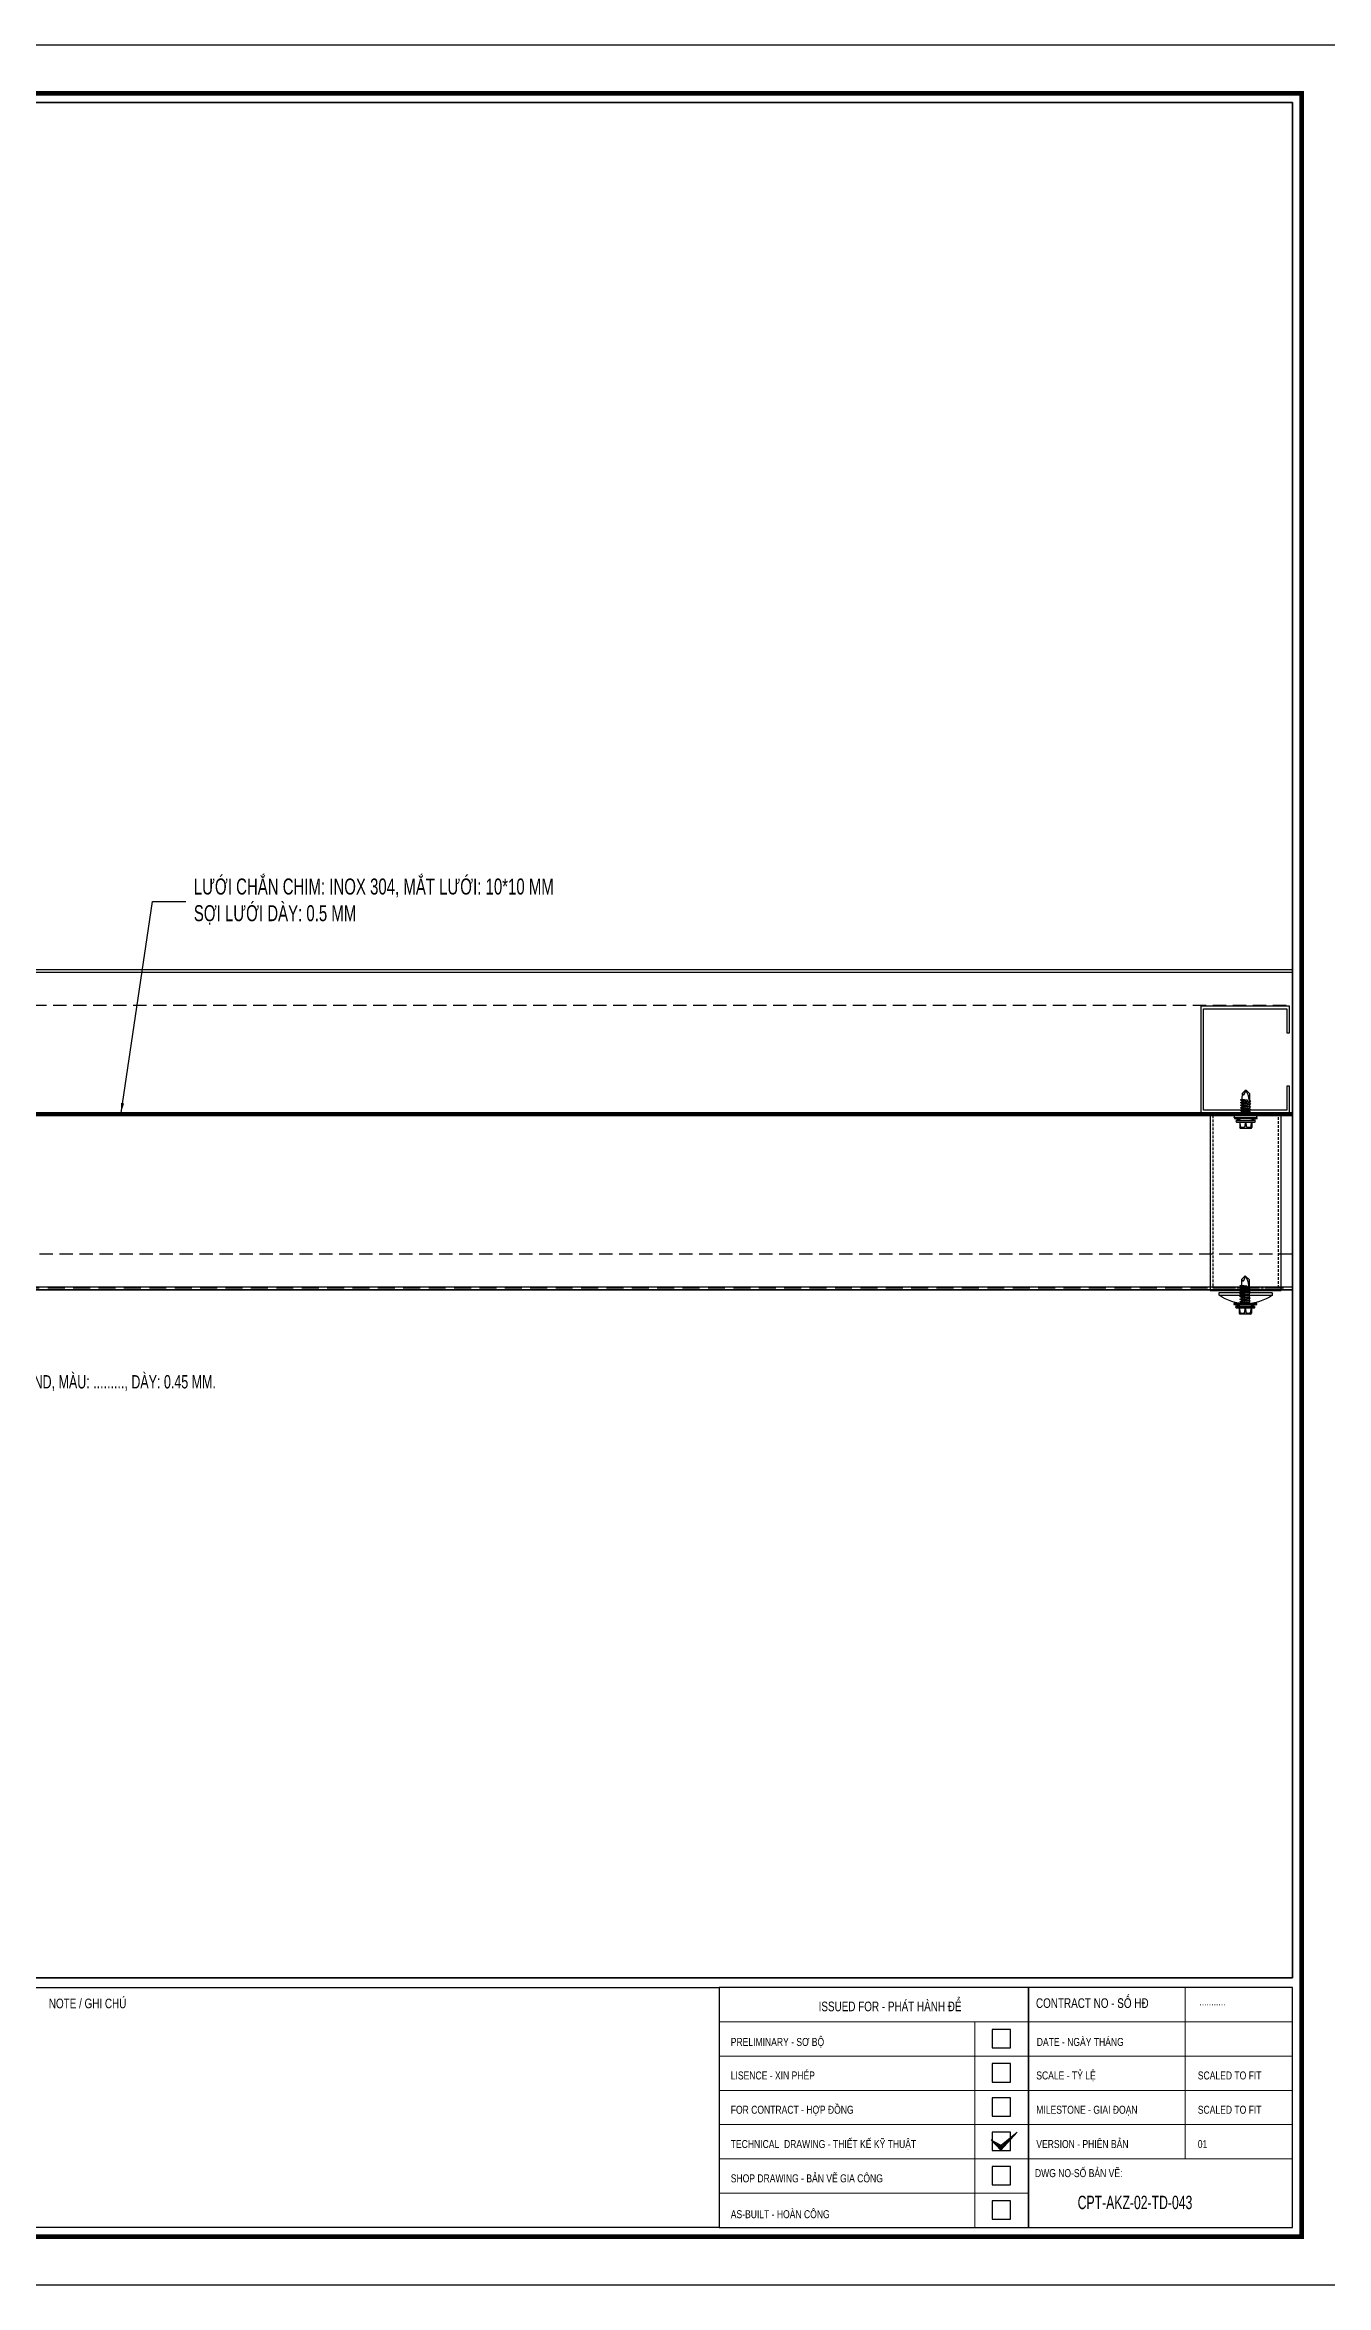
# Model space of a CAD drawing. Header units: inches. Extents: x 315041 to 662841, y -45540 to -35018.
# Drawn here: x 331145.1 to 331385.4, y -38167.8 to -37747.8 of the extents above; entities that cross this region are included whole.
import ezdxf
from ezdxf.enums import TextEntityAlignment as Align

# ---------------------------------------------------------------- set-up
doc = ezdxf.new("R2010")
doc.units = ezdxf.units.IN
doc.header["$MEASUREMENT"] = 0
for name, pattern in [('CENTER2', [28.575, 19.05, -3.175, 3.175, -3.175]), ('DASHED', [0.75, 0.5, -0.25]), ('DASHED2', [9.525, 6.35, -3.175]), ('HIDDEN', [0.375, 0.25, -0.125])]:
    doc.linetypes.add(name, pattern=pattern)
for name, color, linetype in [('2', 2, 'Continuous'), ('3', 3, 'Continuous'), ('7', 7, 'Continuous'), ('BAO KHUNG', 31, 'Continuous'), ('Fast RSQ_A2 Frame$0$Khung ten', 4, 'Continuous'), ('flashing', 6, 'Continuous'), ('ROOFING', 4, 'Continuous'), ('STRUCTURE', 1, 'Continuous'), ('TONTHUNG', 9, 'Continuous')]:
    doc.layers.add(name, color=color, linetype=linetype)
doc.layers.add('Cover text', color=7, linetype='Continuous', true_color=0x52370f)
for name, color, linetype, lineweight in [('DETAIL$0$S-Dim', 8, 'Continuous', 20), ('DETAIL$0$S-Hatch', 8, 'Continuous', 13), ('S-Hatch', 8, 'Continuous', 9)]:
    doc.layers.add(name, color=color, linetype=linetype, lineweight=lineweight)
doc.styles.add('ST1H', font='vnshxh.shx', dxfattribs={"width": 0.7})
doc.styles.get("Standard").update_dxf_attribs({"font": 'VHARIALN.TTF'})
doc.styles.add('style2', font='VHAVANI.TTF')
doc.styles.add('TIEU DE', font='VHARIALN.TTF', dxfattribs={"width": 0.8})
doc.dimstyles.new('3', dxfattribs={"dimtxt": 3.5, "dimasz": 1.8, "dimexe": 1, "dimexo": 0, "dimgap": 1, "dimtad": 1, "dimdec": 0, "dimlfac": 3, "dimzin": 0, "dimdsep": 46, "dimtxsty": 'ST1H', "dimblk": 'OBLIQUE', "dimcen": 1, "dimdle": 1, "dimclrd": 8, "dimclre": 8, "dimclrt": 3, "dimadec": 0, "dimazin": 0, "dimtfac": 1, "dimtdec": 0, "dimtix": 1, "dimtofl": 0, "dimtmove": 1, "dimatfit": 3, "dimfxl": 0.18, "dimtolj": 1, "dimtzin": 0, "dimlwd": -1, "dimlwe": -1, "dimarcsym": 1})

# ---------------------------------------------------------------- blocks, each defined once
blk = doc.blocks.new('DETAIL$0$MARK')
at = {"layer": 'DETAIL$0$S-Hatch', "linetype": 'Continuous'}
h = blk.add_hatch(dxfattribs=at)
h.set_pattern_fill('ANSI31', color=256, scale=50, style=0)
h.paths.add_polyline_path([(1667850, -1156933), (1667909, -1156997), (1668012, -1156885), (1667913, -1156967)])
at = {"layer": 'DETAIL$0$S-Dim', "linetype": 'Continuous'}
blk.add_lwpolyline([(1667850, -1156933), (1667909, -1156997), (1668012, -1156885), (1667913, -1156967), (1667850, -1156933)], dxfattribs=at)
blk = doc.blocks.new('A$C75D82031')
at = {"layer": '2', "color": 157, "linetype": 'Continuous'}
blk.add_lwpolyline([(0, 420), (594, 420), (594, 0), (0, 0)], close=True, dxfattribs=at)
at = {"layer": '7', "color": 147, "linetype": 'Continuous'}
blk.add_lwpolyline([(12.33, 57.61), (581.67, 57.61), (581.67, 409.19), (12.33, 409.19)], close=True, dxfattribs=at)
at = {"layer": 'BAO KHUNG', "color": 167, "linetype": 'Continuous', "const_width": 0.871}
blk.add_lwpolyline([(10.59, 9.07), (583.41, 9.07), (583.41, 410.93), (10.59, 410.93)], close=True, dxfattribs=at)
at = {"layer": 'BAO KHUNG', "color": 7}
for points in [[(211.89, 55.81), (474.14, 55.81), (474.14, 10.81), (211.89, 10.81)], [(474.14, 10.81), (532.16, 10.81), (532.16, 55.81), (474.14, 55.81)], [(532.16, 10.81), (581.67, 10.81), (581.67, 55.81), (532.16, 55.81)]]:
    blk.add_lwpolyline(points, close=True, dxfattribs=at)
at = {"layer": 'Fast RSQ_A2 Frame$0$Khung ten', "color": 7, "ltscale": 1000}
for points in [[(525.34, 44.51), (528.78, 44.51), (528.78, 47.96), (525.34, 47.96)], [(525.34, 38.09), (528.78, 38.09), (528.78, 41.53), (525.34, 41.53)], [(525.34, 31.66), (528.78, 31.66), (528.78, 35.1), (525.34, 35.1)], [(525.34, 25.23), (528.78, 25.23), (528.78, 28.67), (525.34, 28.67)], [(525.34, 18.8), (528.78, 18.8), (528.78, 22.24), (525.34, 22.24)], [(525.34, 12.37), (528.78, 12.37), (528.78, 15.81), (525.34, 15.81)]]:
    blk.add_lwpolyline(points, close=True, dxfattribs=at)
at = {"layer": 'S-Hatch'}
for p, q in [((561.54, 55.81), (561.54, 23.67)), ((474.14, 49.38), (532.16, 49.38)), ((522.13, 10.81), (522.13, 49.38)), ((532.16, 49.38), (581.67, 49.38)), ((474.14, 42.95), (532.16, 42.95)), ((532.16, 42.95), (581.67, 42.95)), ((474.14, 36.52), (532.16, 36.52)), ((532.16, 36.52), (581.67, 36.52)), ((474.14, 30.1), (532.16, 30.1)), ((532.16, 30.1), (581.67, 30.1)), ((474.14, 23.67), (532.16, 23.67)), ((532.16, 23.67), (581.67, 23.67)), ((474.14, 17.24), (532.16, 17.24))]:
    blk.add_line(p, q, dxfattribs=at)
at = {"layer": 'DETAIL$0$S-Dim', "linetype": 'Continuous', "xscale": 0.02999999996973202, "yscale": 0.02999999996973202, "zscale": 0.02999999996973202}
blk.add_blockref('DETAIL$0$MARK', (-49510.32, 34735.23), dxfattribs=at)
at = {"layer": 'BAO KHUNG', "color": 7, "linetype": 'Continuous', "width": 0.9}
for s, p in [('NOTE / GHI CHÚ', (348.44, 51.92)), ('CONTRACT NO - Sè H§', (533.57, 51.98))]:
    blk.add_text(s, height=1.8, dxfattribs=at).set_placement(p)
blk.add_text('ISSUED FOR - PHÁT HÀNH ĐỂ ', height=1.8, dxfattribs=at).set_placement((506.46, 51.36), align=Align.CENTER)
at = {"layer": 'BAO KHUNG', "color": 109, "linetype": 'Continuous', "style": 'style2', "width": 0.8}
blk.add_text('...........', height=1.5, dxfattribs=at).set_placement((564.21, 52.44))
at = {"layer": 'Cover text', "linetype": 'Continuous', "style": 'style2', "width": 0.8}
for s, p in [('PRELIMINARY - S¥ Bé', (476.33, 44.85)), ('date - NGµY TH¸NG', (533.72, 44.85)), ('LISENCE - XIN PHÐP', (476.33, 38.57)), ('scale - tû lÖ', (533.63, 38.57)), ('scaled to fit', (563.92, 38.57)), ('FOR CONTRACT - HîP §åNG', (476.33, 32.14)), ('MILESTONE - GIAI §O¹N', (533.63, 32.14)), ('scaled to fit', (563.92, 32.14)), ('TECHNICAL  DRAWING - THIÕT KÕ Kü THUËT', (476.33, 25.71)), ('VERSION - PHI£N B¶N', (533.63, 25.71)), ('01', (563.92, 25.71)), ('SHOP DRAWING - B¶N VÏ GIA C¤NG', (476.33, 19.28)), ('%%u%%udwg no-sè b¶n vÏ:', (533.38, 20.26)), ('AS-BUILT - HOµN C¤NG', (476.33, 12.56))]:
    blk.add_text(s, height=1.5, dxfattribs=at).set_placement(p)
blk = doc.blocks.new('Short_Self_drilling')
at = {"layer": 'STRUCTURE', "color": 1, "linetype": 'Continuous'}
for p, q in [((6.4, 1.7), (-6.4, 1.7)), ((5.1, 3.8), (-5.1, 3.8)), ((-2.6, 2.9), (-5.1, 2.9)), ((-3.4, 3.8), (-3.4, 6.8)), ((3, 7.2), (-3, 7.2)), ((2.6, 2.9), (-2.6, 2.9)), ((-2.1, 2.8), (-2.1, 2.9)), ((6.3, 0), (0, 0)), ((2.2, 2.8), (2.2, 2.9)), ((2.2, -0.5), (2.2, 0)), ((5.1, 2.9), (2.6, 2.9)), ((3.4, 3.8), (3.4, 6.8)), ((3, -1.2), (-2.7, -0.2)), ((3, -2.7), (-2.7, -1.8)), ((3, -4.2), (-2.7, -3.3)), ((3, -5.8), (-2.7, -4.8)), ((3, -7.3), (-2.7, -6.3)), ((-1.9, -8), (-2.7, -7.9)), ((-2.1, -1.4), (-2.1, -0.9)), ((-2.1, -2.9), (-2.1, -2.4)), ((-2.1, -4.4), (-2.1, -3.9)), ((-2.1, -6), (-2.1, -5.4)), ((-2.1, -7.5), (-2.1, -7)), ((-2.1, -12.3), (-2.1, -8.5)), ((3, -8.8), (-1.1, -8.1)), ((2.1, -12.3), (2.1, -9.1)), ((2.2, -2), (2.2, -1.5)), ((2.2, -3.6), (2.2, -3)), ((2.2, -5.1), (2.2, -4.6)), ((2.2, -6.6), (2.2, -6.1)), ((2.2, -8.1), (2.2, -7.6))]:
    blk.add_line(p, q, dxfattribs=at)
blk.add_lwpolyline([(6.4, 1.3), (6.4, 1.7), (2.1, 2.8), (-2.1, 2.8), (-6.4, 1.7), (-6.4, 1.3)], close=True, dxfattribs=at)
for points in [[(-6.4, 1.3, -0.088869), (-6.3, 0), (0, 0)], [(-0.1, 3.8), (-0.3, 6.2, 0.338878), (-3.1, 6.2), (-3.3, 3.8)], [(3.3, 3.8), (3.1, 6.2, 0.338878), (0.3, 6.2), (0.1, 3.8)], [(2.1, -12.3), (0.2, -14.2, -0.333596), (-0.2, -14.2), (-2.1, -12.3)], [(-0.1, -14), (-1, -12.2, -0.148657), (-1.4, -11.2), (-2, -7.7, -0.815006), (-1.2, -7.8, 0.150833), (-0.8, -8.7)], [(2.1, -12.3), (1.7, -11.7, 0.52242), (0.9, -11.7), (-0.2, -14.2)]]:
    blk.add_lwpolyline(points, format="xyb", dxfattribs=at)
for points in [[(3, -1.2), (2.2, -1.5), (-2.1, -0.8), (-2.7, -0.2), (-2.4, 0)], [(3, -2.7), (2.2, -3), (-2.1, -2.4), (-2.7, -1.8), (-2.1, -1.4), (2.2, -2), (3, -2.7)], [(3, -4.2), (2.2, -4.6), (-2.1, -3.9), (-2.7, -3.3), (-2.1, -2.9), (2.2, -3.6), (3, -4.2)], [(3, -5.8), (2.2, -6.1), (-2.1, -5.4), (-2.7, -4.8), (-2.1, -4.4), (2.2, -5.1), (3, -5.8)], [(3, -7.3), (2.2, -7.6), (-2.1, -7), (-2.7, -6.3), (-2.1, -6), (2.2, -6.6), (3, -7.3)], [(-1.8, -8.5), (-2.1, -8.5), (-2.7, -7.9), (-2.1, -7.5), (-1.8, -7.5)], [(-1.3, -7.6), (2.2, -8.1), (3, -8.8)], [(-1.2, 0), (2.2, -0.5), (3, -1.2)], [(3, -8.8), (2.2, -9.1), (-0.8, -8.7)]]:
    blk.add_lwpolyline(points, dxfattribs=at)
for centre, radius, start, end in [((-5, 3.3), 0.455, 109.7949, 250.2674), ((-3, 6.8), 0.429, 90.0311, 180.0311), ((3, 6.8), 0.429, 0.0311, 90.0311), ((5.1, 3.3), 0.435, 279.7276, 80.3347), ((10, 0.2), 3.74, 162.2963, 182.6103)]:
    blk.add_arc(centre, radius, start, end, dxfattribs=at)
blk = doc.blocks.new('A$C2D4C695A')
at = {"color": 7}
for p, q in [((0, 0.17), (0, 9.83)), ((0.5, 10), (0.17, 10)), ((0.5, 0), (0.5, 10)), ((0.5, 0), (0.17, 0))]:
    blk.add_line(p, q, dxfattribs=at)
at = {"color": 7, "extrusion": (0, 0, -1)}
for centre, major_axis, start_param, end_param in [((0.17, 9.83), (0.118, 0.118), 3.926991, 5.497787), ((-6.47, 5), (-6.07, 6.07), 1.733919, 2.97847), ((0.17, 0.17), (-0.118, 0.118), 3.926991, 5.497787)]:
    blk.add_ellipse(centre, major_axis=major_axis, ratio=1, start_param=start_param, end_param=end_param, dxfattribs=at)
blk = doc.blocks.new('A$C157D6C5F')
at = {"layer": 'STRUCTURE', "color": 1, "linetype": 'Continuous'}
for p, q in [((5.33, 0), (5.33, 4.28)), ((0.65, 2.85), (1.93, 2.85)), ((0.66, 1.43), (1.71, 1.43)), ((1.83, 1.14), (2.06, 2.52)), ((2.05, 1.42), (2.22, 1.42)), ((2.1, 2.77), (2.14, 3.04)), ((2.27, 2.85), (2.44, 2.85)), ((2.33, 1.14), (2.65, 3.04)), ((2.56, 1.42), (2.73, 1.42)), ((2.77, 2.85), (2.94, 2.85)), ((2.84, 1.14), (3.16, 3.04)), ((3.07, 1.42), (3.24, 1.42)), ((3.28, 2.85), (3.45, 2.85)), ((3.35, 1.14), (3.66, 3.04)), ((3.57, 1.42), (3.74, 1.42)), ((3.79, 2.85), (3.96, 2.85)), ((3.86, 1.14), (4.17, 3.04)), ((4.08, 1.42), (4.25, 1.42)), ((4.3, 2.85), (4.47, 2.85)), ((4.36, 1.14), (4.67, 3.03)), ((4.58, 1.42), (4.75, 1.42)), ((4.8, 2.85), (4.97, 2.85)), ((4.86, 1.14), (5.17, 3.03)), ((5.08, 1.42), (5.19, 1.42)), ((5.69, 2.85), (5.72, 2.85)), ((5.69, 1.42), (5.72, 1.42)), ((5.72, 2.99), (5.72, 3.85)), ((5.72, 1.28), (5.72, 2.99)), ((5.72, 0.43), (5.72, 1.28)), ((6, 0.43), (6, 3.85)), ((6, 3.28), (7, 3.28)), ((6, 1), (7, 1)), ((7.14, 1.14), (7.14, 3.14))]:
    blk.add_line(p, q, dxfattribs=at)
blk.add_lwpolyline([(5.19, 0), (5.33, 0), (5.69, 1.43), (5.69, 2.85), (5.33, 4.28), (5.19, 4.28)], close=True, dxfattribs=at)
for points in [[(0.66, 1.43), (0.02, 2.08, -0.333596), (0.02, 2.2), (0.65, 2.85)], [(0.66, 1.43), (0.86, 1.57, 0.52242), (0.86, 1.85), (0.02, 2.2)], [(0.09, 2.17), (0.68, 2.49, -0.148657), (1.03, 2.61), (2.19, 2.79, -0.815006), (2.17, 2.54, 0.150833), (1.87, 2.42)], [(6, 2.18), (6.83, 2.25, 0.338878), (6.83, 3.18), (6, 3.24)], [(6, 1.04), (6.83, 1.11, 0.338878), (6.83, 2.04), (6, 2.1)]]:
    blk.add_lwpolyline(points, format="xyb", dxfattribs=at)
for points in [[(1.83, 1.14), (1.71, 1.42), (1.87, 2.42)], [(2.22, 2.56), (2.05, 1.42), (1.83, 1.14)], [(1.92, 2.75), (1.94, 2.85), (2.14, 3.04), (2.27, 2.85), (2.25, 2.75)], [(2.33, 1.14), (2.22, 1.42), (2.44, 2.85), (2.65, 3.04), (2.77, 2.85), (2.56, 1.42), (2.33, 1.14)], [(2.84, 1.14), (2.73, 1.42), (2.95, 2.85), (3.16, 3.04), (3.28, 2.85), (3.07, 1.42), (2.84, 1.14)], [(3.35, 1.14), (3.24, 1.42), (3.46, 2.85), (3.66, 3.04), (3.79, 2.85), (3.57, 1.42), (3.35, 1.14)], [(3.86, 1.14), (3.74, 1.42), (3.97, 2.85), (4.17, 3.04), (4.3, 2.85), (4.08, 1.42), (3.86, 1.14)], [(4.36, 1.14), (4.24, 1.42), (4.47, 2.85), (4.67, 3.03), (4.8, 2.85), (4.58, 1.42), (4.36, 1.14)], [(4.86, 1.14), (4.75, 1.42), (4.97, 2.85), (5.17, 3.03), (5.19, 3.01)], [(5.19, 2.13), (5.08, 1.42), (4.86, 1.14)]]:
    blk.add_lwpolyline(points, dxfattribs=at)
for centre, radius, start, end in [((5.86, 3.8), 0.151, 19.7637, 160.2363), ((5.86, 0.45), 0.145, 189.6964, 350.3036), ((7, 3.14), 0.143, 0, 90), ((7, 1.14), 0.143, 270, 0)]:
    blk.add_arc(centre, radius, start, end, dxfattribs=at)
blk = doc.blocks.new('A$C01EB0BB3')
at = {"color": 1}
blk.add_lwpolyline([(0, 4.4), (13.33, 4.4), (13.33, 37.73), (0, 37.73)], close=True, dxfattribs=at)
at = {"color": 1, "linetype": 'DASHED'}
blk.add_lwpolyline([(0.5, 4.9), (12.83, 4.9), (12.83, 37.23), (0.5, 37.23)], close=True, dxfattribs=at)
at = {"color": 1, "xscale": 0.3325819354032872, "yscale": 0.332581935392227, "zscale": 0.3325819354032872, "rotation": 179.9688727246166}
blk.add_blockref('Short_Self_drilling', (6.67, 37.23), dxfattribs=at)
at = {"color": 8, "rotation": 270}
for name, p in [('A$C157D6C5F', (4.45, 7.14)), ('A$C2D4C695A', (1.67, 4.06))]:
    blk.add_blockref(name, p, dxfattribs=at)
blk = doc.blocks.new('_Oblique')
at = {"color": 0, "linetype": 'ByBlock', "lineweight": -2}
blk.add_line((-0.5, -0.5), (0.5, 0.5), dxfattribs=at)

msp = doc.modelspace()

# ---------------------------------------------------------------- linework, layer by layer
at = {"color": 8, "linetype": 'CENTER2'}
msp.add_line((331379.1113, -37981.2016), (330912.7701, -37981.2016), dxfattribs=at)
at = {"color": 8}
msp.add_lwpolyline([(330809.7734, -37758.6315), (331379.1113, -37758.6315), (331379.1113, -38110.2113), (330809.7734, -38110.2113)], close=True, dxfattribs=at)
at = {"color": 94}
for points in [[(331379.1113, -37981.2016), (331000.4449, -37981.2016), (331000.4449, -37921.2016), (331379.1113, -37921.2016)], [(331000.4449, -37921.7016), (331379.1113, -37921.7016)], [(331379.1113, -37980.7016), (331000.4449, -37980.7016)]]:
    msp.add_lwpolyline(points, dxfattribs=at)
at = {"color": 94, "linetype": 'HIDDEN', "ltscale": 10}
for points in [[(331000.4449, -37927.8683), (331379.1113, -37927.8683)], [(331379.1113, -37974.535), (331000.4449, -37974.535)]]:
    msp.add_lwpolyline(points, dxfattribs=at)
at = {"layer": '3'}
msp.add_lwpolyline([(331378.5712, -37933.0228), (331378.5712, -37928.0228), (331361.9046, -37928.0228), (331361.9046, -37948.0228), (331378.5712, -37948.0228), (331378.5712, -37943.0228), (331378.0712, -37943.0228), (331378.0712, -37947.5228), (331362.4046, -37947.5228), (331362.4046, -37928.5228), (331378.0712, -37928.5228), (331378.0712, -37933.0228)], close=True, dxfattribs=at)
at = {"layer": 'flashing', "color": 52, "linetype": 'HIDDEN', "ltscale": 20, "true_color": 0xd0d926, "const_width": 0.6667}
msp.add_lwpolyline([(331379.1113, -37948.3585), (331017.0998, -37948.3561)], dxfattribs=at)
at = {"layer": 'ROOFING'}
msp.add_lwpolyline([(331379.1113, -37948.0228), (331017.1001, -37948.0228, 0.41421352), (331017.0998, -37948.0231), (331017.0998, -37981.2016), (331379.1113, -37981.2016)], format="xyb", dxfattribs=at)
at = {"layer": 'TONTHUNG', "linetype": 'DASHED2', "ltscale": 0.5}
for points in [[(331379.1113, -37948.3561), (331017.0998, -37948.3561)], [(331017.0998, -37980.8683), (331379.1113, -37980.8683)]]:
    msp.add_lwpolyline(points, dxfattribs=at)

# ---------------------------------------------------------------- block references
at = {"color": 1}
msp.add_blockref('A$C75D82031', (330797.4423, -38167.8214), dxfattribs=at)
at = {"color": 8}
msp.add_blockref('A$C01EB0BB3', (331363.6769, -37985.7523), dxfattribs=at)

# ---------------------------------------------------------------- texts
at = {"color": 3, "ltscale": 0.5, "style": 'TIEU DE', "width": 0.8}
msp.add_attdef('CPT-AKZ-02-TD-043', text='KC-01', height=2.5, dxfattribs=at).set_placement((331349.5855, -38152.3064), align=Align.MIDDLE_CENTER)

# ---------------------------------------------------------------- leaders
at = {"color": 9}
msp.add_leader([(331159.4341, -37948.0228), (331165.3489, -37908.4454), (331173.0787, -37908.4454)], dimstyle='3', override={"dimgap": 1, "dimtad": 0}, dxfattribs=at)

# ---------------------------------------------------------------- next in the draw order: texts
at = {"color": 60, "true_color": 0xcbec13, "insert": (331173.0787, -37908.4454), "char_height": 3, "attachment_point": 4, "style": 'ST1H', "bg_fill": 2}
msp.add_mtext('\\A1;L¦íI CH¾N CHIM: INOX 304, M¾T L¦íI: 10*10 MM\\PSîI L¦íI DµY: 0.5 MM', dxfattribs=at)
at = {"layer": '3', "insert": (331116.2327, -37996.6524), "char_height": 2.5, "attachment_point": 4, "style": 'ST1H', "bg_fill": 2}
msp.add_mtext('\\A1;l¸ cöa chíp lo¹i ii: \\Plo¹i: CLEAR COLORBOND, mµu: ........., dµy: 0.45 mm.', dxfattribs=at)

doc.saveas('drawing.dxf')
